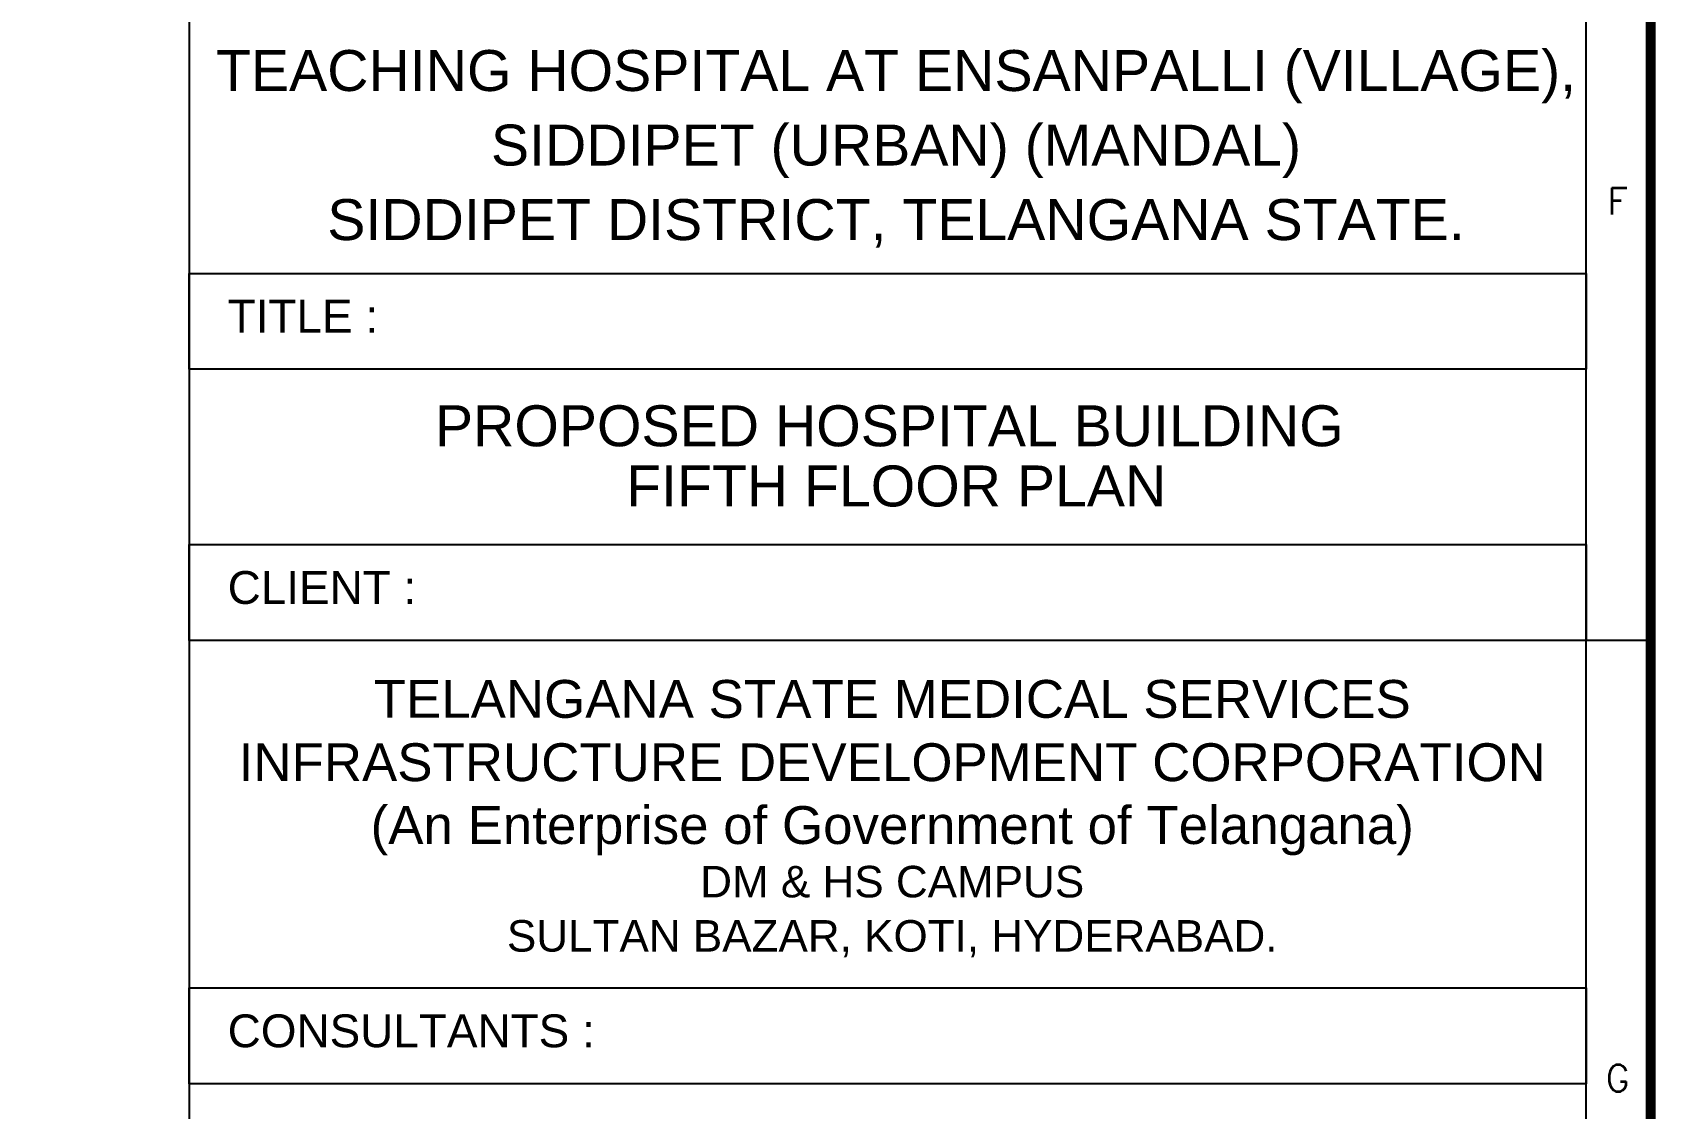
# Model space of a CAD drawing. Extents: x 7897917 to 8423973, y -6487334 to -6173396.
# Drawn here: x 8085627 to 8121168, y -6447969 to -6424411 of the extents above; entities that cross this region are included whole.
import ezdxf
from ezdxf.enums import TextEntityAlignment as Align

# ---------------------------------------------------------------- set-up
doc = ezdxf.new("R2010")
doc.units = 0
doc.header["$LTSCALE"] = 600
doc.header["$MEASUREMENT"] = 0
doc.layers.add('TITLE', color=7, linetype='CONTINUOUS')
doc.styles.add('ari', font='arial.ttf')
doc.styles.add('ARIAL', font='arial.ttf')
doc.styles.add('ROMANS', font='romans.shx')

# ---------------------------------------------------------------- blocks, each defined once
blk = doc.blocks.new('A$C66962185')
at = {"layer": 'TITLE'}
blk.add_line((360.704, -141176.034), (360.704, -140930.66), dxfattribs=at)
at = {"layer": 'TITLE', "color": 7}
blk.add_line((363, -141115.838), (360.704, -141115.838), dxfattribs=at)
at = {"layer": 'TITLE', "color": 7, "const_width": 0.355}
blk.add_lwpolyline([(363, -140928.365), (363, -141178.329), (0, -141178.329), (0, -140928.365)], close=True, dxfattribs=at)
at = {"layer": 'TITLE', "color": 7, "style": 'ROMANS'}
for s, p in [('F', (361.828, -141100.19)), ('G', (361.828, -141131.436))]:
    blk.add_text(s, height=0.952, dxfattribs=at).set_placement(p, align=Align.MIDDLE)

msp = doc.modelspace()

# ---------------------------------------------------------------- linework, layer by layer
at = {"layer": 'TITLE'}
msp.add_line((8089061.216, -6323945.109), (8089061.216, -6474706.886), dxfattribs=at)
for points in [[(8089061.216, -6429685.33), (8119648.776, -6429685.33), (8119648.776, -6431783.038), (8089061.216, -6431783.038)], [(8089061.216, -6435623.948), (8119648.776, -6435623.948), (8119648.776, -6437721.656), (8089061.216, -6437721.656)], [(8089061.216, -6445329.525), (8119648.776, -6445329.525), (8119648.776, -6447427.233), (8089061.216, -6447427.233)]]:
    msp.add_lwpolyline(points, close=True, dxfattribs=at)

# ---------------------------------------------------------------- block references
at = {"layer": 'TITLE', "xscale": 614.4175770664588, "yscale": 614.4175710082054, "zscale": 614.4175728063115}
msp.add_blockref('A$C66962185', (7898025.611, 80266328.743), dxfattribs=at)

# ---------------------------------------------------------------- texts
at = {"layer": 'TITLE', "color": 6, "style": 'ari', "oblique": 360}
for s, p in [('TEACHING HOSPITAL AT ENSANPALLI (VILLAGE),', (8104536.322, -6425692.972)), ('SIDDIPET (URBAN) (MANDAL)', (8104536.322, -6427324.67)), ('SIDDIPET DISTRICT, TELANGANA STATE.', (8104536.322, -6428956.368)), ('PROPOSED HOSPITAL BUILDING', (8104389.936, -6433470.511))]:
    msp.add_text(s, height=896.44105, rotation=0.0000488, dxfattribs=at).set_placement(p, align=Align.CENTER)
at = {"layer": 'TITLE', "color": 7, "style": 'ARIAL'}
for s, height, p in [('TITLE :', 719.2142, (8089901.084, -6430983.629, 2.894)), ('CLIENT :', 719.2142, (8089901.084, -6436922.248, 2.894)), ('CONSULTANTS :', 719.21416, (8089901.084, -6446627.824, 2.894))]:
    msp.add_text(s, height=height, dxfattribs=at).set_placement(p)
at = {"layer": 'TITLE', "color": 10, "style": 'ari', "oblique": 360}
msp.add_text('FIFTH FLOOR PLAN', height=896.44105, rotation=0.0000488, dxfattribs=at).set_placement((8104541.036, -6434787.601), align=Align.CENTER)
at = {"layer": 'TITLE', "color": 6, "style": 'ARIAL', "oblique": 360, "width": 1}
for s, p in [('TELANGANA STATE MEDICAL SERVICES', (8104453.529, -6439415.86, 0)), ('INFRASTRUCTURE DEVELOPMENT CORPORATION', (8104453.529, -6440801.822)), ('(An Enterprise of Government of Telangana)', (8104453.529, -6442177.886))]:
    msp.add_text(s, height=828.78967, rotation=359.9993609, dxfattribs=at).set_placement(p, align=Align.CENTER)
at = {"layer": 'TITLE', "color": 7, "style": 'ari', "oblique": 360, "width": 1}
for s, p in [('DM & HS CAMPUS', (8104453.529, -6443346.746)), ('SULTAN BAZAR, KOTI, HYDERABAD.', (8104453.529, -6444534.398))]:
    msp.add_text(s, height=690.14511, rotation=359.9994097, dxfattribs=at).set_placement(p, align=Align.CENTER)

doc.saveas('drawing.dxf')
